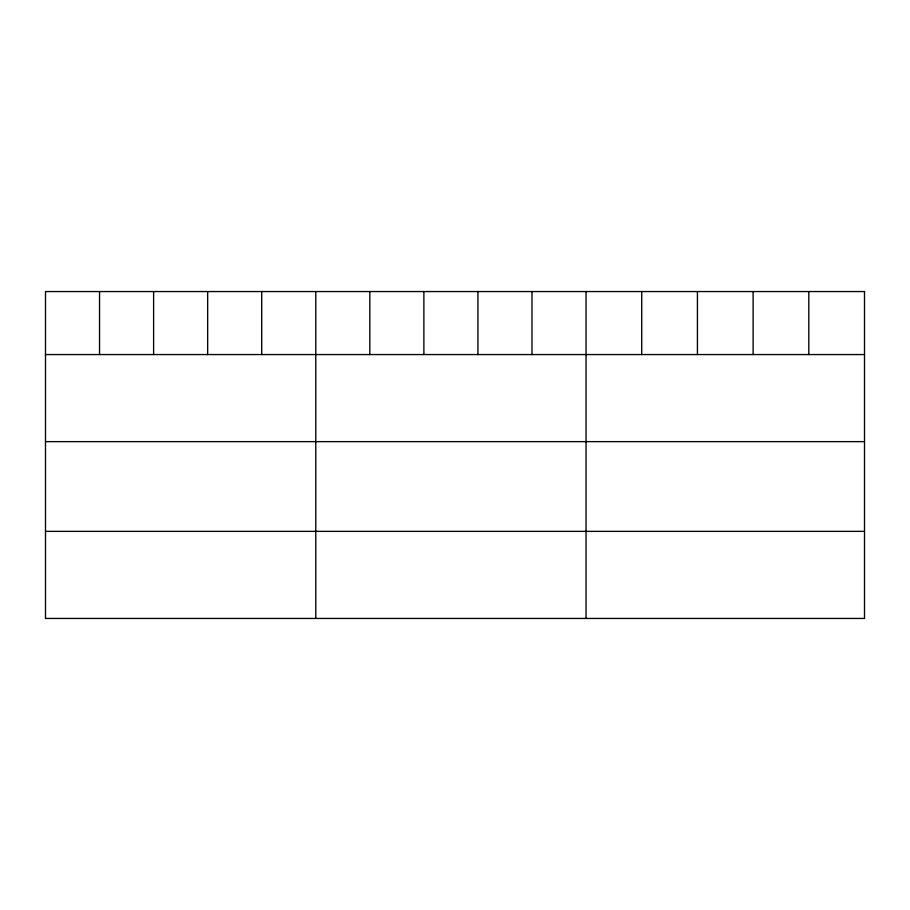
<?xml version="1.0" encoding="UTF-8"?>
<svg xmlns="http://www.w3.org/2000/svg" width="910" height="910" viewBox="0 0 910 910"><rect width="100%" height="100%" fill="white"/><g stroke="black" fill="none" stroke-linecap="round" stroke-linejoin="round"><path stroke-width="1.36" d="M45.5 354.559L864.5 354.559M45.5 441.634L864.5 441.634M45.5 531.36L864.5 531.36M808.808 291.553L808.808 354.559M753.116 291.553L753.116 354.559M697.424 291.553L697.424 354.559M641.732 291.553L641.732 354.559M586.04 291.553L586.04 618.447M531.986 291.553L531.986 354.559M477.932 291.553L477.932 354.559M423.878 291.553L423.878 354.559M369.824 291.553L369.824 354.559M315.77 291.553L315.77 618.447M261.716 291.553L261.716 354.559M207.662 291.553L207.662 354.559M153.608 291.553L153.608 354.559M99.554 291.553L99.554 354.559M864.5 291.553L45.5 291.553L45.5 618.447L864.5 618.447L864.5 291.553"/></g></svg>
